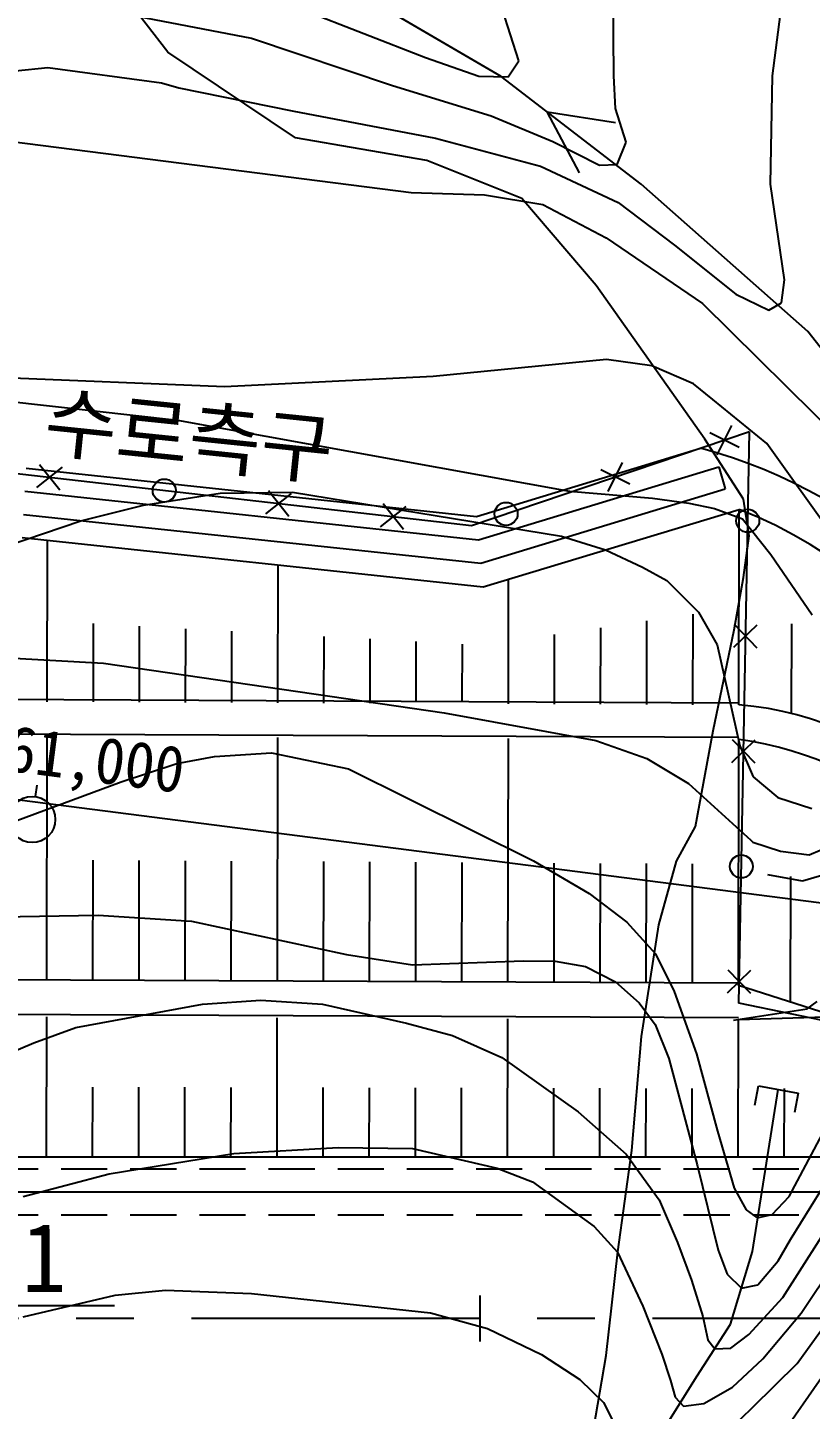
# Model space of a CAD drawing. Header units: millimetres. Extents: x 17638 to 18434, y 1103 to 1809.
# Drawn here: x 17780 to 17813.9, y 1473.3 to 1533.3 of the extents above; entities that cross this region are included whole.
import ezdxf
from ezdxf.enums import TextEntityAlignment as Align
from ezdxf.xclip import XClip

# ---------------------------------------------------------------- set-up
doc = ezdxf.new("R2010")
doc.units = ezdxf.units.MM
doc.header["$LTSCALE"] = 10
doc.header["$MEASUREMENT"] = 0
doc.header["$XCLIPFRAME"] = 2
doc.linetypes.add('CENTER', pattern=[2, 1.25, -0.25, 0.25, -0.25])
doc.linetypes.add('HIDDEN', pattern=[0.375, 0.25, -0.125])
doc.layers.add('TZ-BASE', color=253, linetype='Continuous')
doc.layers.add('TZ-CABL', color=4, linetype='Continuous')
doc.styles.add('HANA', font='GulimChe.ttf')
doc.styles.get("Standard").update_dxf_attribs({"font": 'GulimChe.ttf'})
doc.linetypes.add('ZIGZAG', pattern='A,0.0001,-0.2,[131,ltypeshp.shx,S=0.2,R=0,X=-0.2,Y=0],-0.4,[131,ltypeshp.shx,S=0.2,R=180,X=0.2,Y=0],-0.2', length=0.8001)
doc.dimstyles.get("Standard").update_dxf_attribs({"dimtxt": 0.18, "dimasz": 0.18, "dimexe": 0.18, "dimexo": 0.0625, "dimgap": 0.09, "dimtad": 0, "dimtih": 1, "dimtoh": 1, "dimdec": 4, "dimzin": 0, "dimdsep": 46, "dimtxsty": 'Standard', "dimcen": 0.09, "dimadec": 0, "dimazin": 0, "dimtfac": 1, "dimtdec": 4, "dimtofl": 0, "dimtmove": 0, "dimatfit": 3, "dimfxl": 0, "dimtolj": 1, "dimtzin": 0, "dimarcsym": 0})

# ---------------------------------------------------------------- blocks, each defined once
blk = doc.blocks.new('JD-CDFDG5GDCH4')
at = {"layer": 'TZ-BASE'}
for p, q in [((66.468, 54.953, -232.064), (61.912, 60.872, -232.064)), ((92.706, 53.932, -244.01), (93.302, 58.568, -244.01)), ((85.825, 53.924, -245.01), (85.791, 57.623, -245.01)), ((80.936, 53.9, -252.401), (75.202, 57.257, -252.401)), ((64.14, 56.711, -245.01), (70.108, 55.562, -245.01)), ((72.307, 56.808, -246.01), (77.645, 54.721, -246.01)), ((81.705, 54.581, -246.01), (80.976, 56.84, -246.01)), ((70.108, 55.562, -245.01), (76.215, 53.503, -245.01)), ((72.007, 51.234, -232.064), (66.468, 54.953, -232.064)), ((77.645, 54.721, -246.01), (79.962, 53.913, -246.01)), ((81.232, 53.878, -246.01), (81.705, 54.581, -246.01)), ((59.862, 54.147, -244.01), (61.273, 54.292, -244.01)), ((61.273, 54.292, -244.01), (66.198, 53.617, -244.01)), ((66.198, 53.617, -244.01), (66.955, 53.404, -244.01)), ((66.955, 53.404, -244.01), (71.869, 52.406, -244.01)), ((76.215, 53.503, -245.01), (80.505, 52.188, -245.01)), ((79.962, 53.913, -246.01), (81.232, 53.878, -246.01)), ((86.998, 49.231, -252.401), (80.936, 53.9, -252.401)), ((85.898, 52.514, -245.01), (85.825, 53.924, -245.01)), ((92.612, 49.231, -244.01), (92.706, 53.932, -244.01)), ((71.869, 52.406, -244.01), (78.088, 51.224, -244.01)), ((80.505, 52.188, -245.01), (83.166, 51.081, -245.01)), ((84.33, 49.715, -252.401), (82.927, 52.366, -252.401)), ((82.927, 52.366, -252.401), (85.892, 51.907, -252.401)), ((86.348, 51.055, -245.01), (85.898, 52.514, -245.01)), ((57.005, 51.423, -243.01), (77.027, 48.86, -243.01)), ((77.703, 50.257, -232.064), (72.007, 51.234, -232.064)), ((78.088, 51.224, -244.01), (82.645, 50.002, -244.01)), ((83.166, 51.081, -245.01), (85.2, 50.056, -245.01)), ((85.969, 50.084, -245.01), (86.348, 51.055, -245.01)), ((81.828, 48.602, -232.064), (77.703, 50.257, -232.064)), ((82.645, 50.002, -244.01), (86.01, 48.423, -244.01)), ((85.2, 50.056, -245.01), (85.969, 50.084, -245.01)), ((94.238, 42.838, -252.401), (86.998, 49.231, -252.401)), ((93.225, 45.075, -244.01), (92.612, 49.231, -244.01)), ((77.027, 48.86, -243.01), (80.207, 48.758, -243.01)), ((80.207, 48.758, -243.01), (82.738, 48.342, -243.01)), ((85.05, 44.832, -232.064), (81.828, 48.602, -232.064)), ((82.738, 48.342, -243.01), (85.483, 46.899, -243.01)), ((86.01, 48.423, -244.01), (88.449, 46.581, -244.01)), ((85.483, 46.899, -243.01), (89.659, 44.047, -243.01)), ((88.449, 46.581, -244.01), (91.106, 44.456, -244.01)), ((93.096, 44.073, -244.01), (93.225, 45.075, -244.01)), ((89.769, 38.158, -232.064), (85.05, 44.832, -232.064)), ((91.106, 44.456, -244.01), (92.546, 43.761, -244.01)), ((89.659, 44.047, -243.01), (97.86, 35.931, -243.01)), ((92.546, 43.761, -244.01), (93.096, 44.073, -244.01)), ((98.01, 37.978, -252.401), (94.238, 42.838, -252.401)), ((85.503, 41.619, -242.01), (77.984, 40.876, -242.01)), ((87.465, 41.337, -242.01), (85.503, 41.619, -242.01)), ((68.938, 40.436, -242.01), (56.922, 40.918, -242.01)), ((77.984, 40.876, -242.01), (68.938, 40.436, -242.01)), ((89.271, 40.555, -242.01), (87.465, 41.337, -242.01)), ((90.107, 39.879, -242.01), (89.271, 40.555, -242.01)), ((59.398, 39.82, -241.01), (66.9, 38.984, -241.01)), ((92.457, 37.975, -242.01), (90.107, 39.879, -242.01)), ((66.9, 38.984, -241.01), (83.895, 35.904, -241.01)), ((91.254, 37.801, -393.01), (89.987, 38.428, -393.01)), ((90.307, 37.481, -393.01), (90.934, 38.748, -393.01)), ((91.45, 35.553, -232.064), (89.769, 38.158, -232.064)), ((95.313, 33.96, -242.01), (92.457, 37.975, -242.01)), ((79.861, 34.803, -393.01), (89.572, 37.77, -393.01)), ((79.861, 34.803, -393.01), (89.572, 37.77, -393.01)), ((60.323, 36.896, -393.01), (79.861, 34.803, -393.01)), ((60.323, 36.896, -393.01), (79.861, 34.803, -393.01)), ((60.796, 36.058, -393.01), (61.903, 36.938, -393.01)), ((61.79, 35.944, -393.01), (60.91, 37.052, -393.01)), ((79.956, 33.787, -393.01), (90.371, 36.962, -393.01)), ((86.517, 36.201, -393.01), (85.25, 36.828, -393.01)), ((85.57, 35.881, -393.01), (86.197, 37.148, -393.01)), ((90.371, 36.962, -393.01), (90.645, 36, -393.01)), ((80.051, 32.771, -393.01), (90.645, 36, -393.01)), ((60.267, 35.897, -393.01), (79.956, 33.787, -393.01)), ((65.42, 35.289, -240.01), (68.746, 35.821, -240.01)), ((68.746, 35.821, -240.01), (71.885, 35.857, -240.01)), ((70.731, 34.921, -393.01), (71.838, 35.801, -393.01)), ((71.725, 34.808, -393.01), (70.845, 35.915, -393.01)), ((71.885, 35.857, -240.01), (83.549, 33.953, -240.01)), ((83.895, 35.904, -241.01), (87.501, 35.594, -241.01)), ((87.501, 35.594, -241.01), (89.078, 35.38, -241.01)), ((89.078, 35.38, -241.01), (90.191, 35.149, -241.01)), ((91.695, 33.96, -232.064), (91.45, 35.553, -232.064)), ((60.211, 34.897, -393.01), (80.051, 32.771, -393.01)), ((62.696, 34.618, -240.01), (65.42, 35.289, -240.01)), ((75.699, 34.353, -393.01), (76.806, 35.233, -393.01)), ((76.692, 34.239, -393.01), (75.813, 35.346, -393.01)), ((80.146, 31.755, -393.01), (91.26, 35.112, -393.01)), ((90.191, 35.149, -241.01), (91.398, 34.705, -241.01)), ((91.246, 26.624, -393.01), (91.26, 35.112, -393.01)), ((91.246, 26.624, -393.01), (91.26, 35.112, -393.01)), ((59.504, 33.536, -240.01), (62.696, 34.618, -240.01)), ((91.398, 34.705, -241.01), (92.629, 33.159, -241.01)), ((60.156, 33.897, -393.01), (80.146, 31.755, -393.01)), ((61.246, 26.762, -393.01), (61.258, 33.779, -393.01)), ((83.549, 33.953, -240.01), (85.454, 33.351, -240.01)), ((91.441, 32.157, -232.064), (91.695, 33.96, -232.064)), ((85.454, 33.351, -240.01), (87.069, 32.603, -240.01)), ((92.629, 33.159, -241.01), (94.428, 30.535, -241.01)), ((71.246, 26.716, -393.01), (71.256, 32.708, -393.01)), ((87.069, 32.603, -240.01), (88.12, 32.022, -240.01)), ((81.246, 26.67, -393.01), (81.255, 32.09, -393.01)), ((88.12, 32.022, -240.01), (89.494, 30.656, -240.01)), ((91.038, 29.888, -232.064), (91.441, 32.157, -232.064)), ((89.494, 30.656, -240.01), (90.295, 29.229, -240.01)), ((0.607, 30.141, -393.01), (280, -5.761, -393.01)), ((63.246, 26.753, -393.01), (63.252, 30.159, -393.01)), ((65.246, 26.744, -393.01), (65.252, 30.047, -393.01)), ((87.246, 26.643, -393.01), (87.252, 30.273, -393.01)), ((89.246, 26.634, -393.01), (89.253, 30.571, -393.01)), ((91.024, 29.126, -393.01), (92.043, 30.107, -393.01)), ((91.043, 30.126, -393.01), (92.024, 29.107, -393.01)), ((93.524, 26.254, -393.01), (93.538, 30.146, -393.01)), ((67.246, 26.734, -393.01), (67.252, 29.935, -393.01)), ((69.246, 26.725, -393.01), (69.251, 29.824, -393.01)), ((73.246, 26.707, -393.01), (73.251, 29.6, -393.01)), ((75.246, 26.698, -393.01), (75.251, 29.488, -393.01)), ((83.246, 26.661, -393.01), (83.251, 29.678, -393.01)), ((85.246, 26.652, -393.01), (85.252, 29.975, -393.01)), ((90.129, 25.499, -232.064), (91.038, 29.888, -232.064)), ((77.246, 26.788, -393.01), (77.251, 29.377, -393.01)), ((79.246, 26.778, -393.01), (79.25, 29.265, -393.01)), ((90.295, 29.229, -240.01), (91.285, 24.85, -240.01)), ((58.52, 28.731, -239.01), (63.678, 28.443, -239.01)), ((63.678, 28.443, -239.01), (78.463, 26.283, -239.01)), ((58.188, 26.875, -393.01), (91.246, 26.723, -393.01)), ((78.463, 26.283, -239.01), (85.043, 25.082, -239.01)), ((58.188, 25.375, -393.01), (91.243, 25.223, -393.01)), ((61.226, 14.696, -393.01), (61.244, 25.262, -393.01)), ((71.225, 14.65, -393.01), (71.244, 25.216, -393.01)), ((89.36, 21.35, -232.064), (90.129, 25.499, -232.064)), ((81.225, 14.604, -393.01), (81.243, 25.17, -393.01)), ((85.043, 25.082, -239.01), (87.245, 24.296, -239.01)), ((90.932, 24.127, -393.01), (91.95, 25.108, -393.01)), ((90.95, 25.126, -393.01), (91.932, 24.108, -393.01)), ((91.225, 14.454, -393.01), (91.243, 25.124, -393.01)), ((91.225, 14.454, -393.01), (91.243, 25.124, -393.01)), ((91.285, 24.85, -240.01), (91.856, 23.509, -240.01)), ((64.447, 23.295, -238.01), (66.863, 24.086, -238.01)), ((66.863, 24.086, -238.01), (68.499, 24.389, -238.01)), ((68.499, 24.389, -238.01), (70.967, 24.546, -238.01)), ((70.967, 24.546, -238.01), (74.306, 23.855, -238.01)), ((87.245, 24.296, -239.01), (89.064, 23.215, -239.01)), ((74.306, 23.855, -238.01), (82.335, 19.858, -238.01)), ((91.856, 23.509, -240.01), (92.929, 22.602, -240.01)), ((54.105, 19.457, -238.01), (64.447, 23.295, -238.01)), ((60.785, 23.142, -238.33), (60.721, 22.646, -238.33)), ((89.064, 23.215, -239.01), (91.761, 20.759, -239.01)), ((92.929, 22.602, -240.01), (94.407, 22.132, -240.01)), ((88.532, 19.847, -232.064), (89.36, 21.35, -232.064)), ((94.288, 20.12, -239.01), (96.776, 21.177, -239.01)), ((91.761, 20.759, -239.01), (91.847, 20.664, -239.01)), ((91.847, 20.664, -239.01), (93.05, 20.279, -239.01)), ((63.226, 14.687, -393.01), (63.234, 19.885, -393.01)), ((65.226, 14.678, -393.01), (65.234, 19.873, -393.01)), ((67.226, 14.669, -393.01), (67.234, 19.86, -393.01)), ((69.226, 14.659, -393.01), (69.234, 19.848, -393.01)), ((73.225, 14.641, -393.01), (73.234, 19.824, -393.01)), ((75.225, 14.632, -393.01), (75.234, 19.812, -393.01)), ((77.225, 14.623, -393.01), (77.234, 19.8, -393.01)), ((82.335, 19.858, -238.01), (84.755, 18.44, -238.01)), ((87.777, 17.079, -232.064), (88.532, 19.847, -232.064)), ((93.05, 20.279, -239.01), (94.288, 20.12, -239.01)), ((79.225, 14.614, -393.01), (79.234, 19.787, -393.01)), ((83.225, 14.595, -393.01), (83.234, 19.763, -393.01)), ((85.225, 14.586, -393.01), (85.234, 19.751, -393.01)), ((87.225, 14.577, -393.01), (87.234, 19.739, -393.01)), ((89.225, 14.568, -393.01), (89.234, 19.726, -393.01)), ((93.996, 18.98, -239.157), (92.494, 19.246, -239.157)), ((96.672, 19.762, -239.157), (93.996, 18.98, -239.157)), ((93.481, 13.733, -393.01), (93.5, 19.183, -393.01)), ((84.755, 18.44, -238.01), (86.381, 17.195, -238.01)), ((59.219, 17.429, -237.01), (63.453, 17.503, -237.01)), ((63.453, 17.503, -237.01), (67.496, 17.248, -237.01)), ((67.496, 17.248, -237.01), (74.227, 15.79, -237.01)), ((86.381, 17.195, -238.01), (87.621, 15.821, -238.01)), ((87.018, 12.235, -232.064), (87.777, 17.079, -232.064)), ((74.227, 15.79, -237.01), (77.085, 15.349, -237.01)), ((87.621, 15.821, -238.01), (88.439, 14.189, -238.01)), ((77.085, 15.349, -237.01), (81.895, 15.517, -237.01)), ((81.895, 15.517, -237.01), (83.278, 15.503, -237.01)), ((83.278, 15.503, -237.01), (84.589, 15.271, -237.01)), ((84.589, 15.271, -237.01), (85.889, 14.612, -237.01)), ((90.747, 14.128, -393.01), (91.765, 15.11, -393.01)), ((90.765, 15.128, -393.01), (91.746, 14.11, -393.01)), ((58.188, 14.71, -393.01), (91.225, 14.559, -393.01)), ((85.889, 14.612, -237.01), (86.915, 13.704, -237.01)), ((95.478, 13.095, -393.01), (91.225, 14.454, -393.01)), ((67.976, 13.634, -236.01), (70.514, 13.81, -236.01)), ((70.514, 13.81, -236.01), (73.186, 13.633, -236.01)), ((88.439, 14.189, -238.01), (89.407, 11.491, -238.01)), ((58.188, 13.21, -393.01), (91.223, 13.059, -393.01)), ((62.489, 12.629, -236.01), (67.976, 13.634, -236.01)), ((73.186, 13.633, -236.01), (76.833, 12.821, -236.01)), ((86.915, 13.704, -237.01), (87.605, 12.757, -237.01)), ((91.015, 12.948, -205.577), (94.201, 13.438, -205.577)), ((94.201, 13.438, -205.577), (94.633, 13.754, -205.577)), ((60.657, 11.964, -236.01), (62.489, 12.629, -236.01)), ((61.212, 7, -393.01), (61.223, 13.092, -393.01)), ((71.212, 7, -393.01), (71.223, 13.046, -393.01)), ((76.833, 12.821, -236.01), (78.814, 12.273, -236.01)), ((81.212, 7, -393.01), (81.223, 13, -393.01)), ((87.605, 12.757, -237.01), (88.2, 11.287, -237.01)), ((91.212, 7, -393.01), (91.223, 12.954, -393.01)), ((91.212, 7, -393.01), (91.223, 12.954, -393.01)), ((95.478, 13.095, -393.01), (91.223, 12.954, -393.01)), ((78.814, 12.273, -236.01), (80.955, 11.332, -236.01)), ((86.603, 7.296, -232.064), (87.018, 12.235, -232.064)), ((56.877, 10.36, -236.01), (60.657, 11.964, -236.01)), ((89.407, 11.491, -238.01), (90.31, 8.126, -238.01)), ((80.955, 11.332, -236.01), (84.275, 8.961, -236.01)), ((88.2, 11.287, -237.01), (89.427, 6.673, -237.01)), ((63.212, 7, -393.01), (63.218, 10.041, -393.01)), ((65.212, 7, -393.01), (65.218, 10.037, -393.01)), ((67.212, 7, -393.01), (67.218, 10.032, -393.01)), ((69.212, 7, -393.01), (69.218, 10.028, -393.01)), ((73.212, 7, -393.01), (73.218, 10.018, -393.01)), ((75.212, 7, -393.01), (75.218, 10.014, -393.01)), ((77.212, 7, -393.01), (77.218, 10.009, -393.01)), ((79.212, 7, -393.01), (79.218, 10.005, -393.01)), ((83.212, 7, -393.01), (83.218, 9.996, -393.01)), ((85.212, 7, -393.01), (85.218, 9.991, -393.01)), ((87.212, 7, -393.01), (87.218, 9.986, -393.01)), ((89.212, 7, -393.01), (89.218, 9.982, -393.01)), ((91.84, 2.912, -239.336), (92.952, 9.934, -239.336)), ((91.941, 9.252, -239.336), (92.095, 10.092, -239.336)), ((92.095, 10.092, -239.336), (93.808, 9.777, -239.336)), ((93.212, 7, -393.01), (93.217, 9.973, -393.01)), ((93.427, 5.289, -238.01), (95.962, 10.092, -238.01)), ((93.808, 9.777, -239.336), (93.654, 8.938, -239.336)), ((84.275, 8.961, -236.01), (86.351, 7.126, -236.01)), ((90.31, 8.126, -238.01), (91.037, 5.654, -238.01)), ((69.334, 7.161, -235.01), (73.863, 7.413, -235.01)), ((73.863, 7.413, -235.01), (77.087, 7.369, -235.01)), ((77.087, 7.369, -235.01), (80.761, 6.519, -235.01)), ((85.986, 2.889, -232.064), (86.603, 7.296, -232.064)), ((280, 7, -393.01), (38.212, 7, -393.01)), ((63.933, 6.272, -235.01), (69.334, 7.161, -235.01)), ((86.351, 7.126, -236.01), (87.78, 5.145, -236.01)), ((89.427, 6.673, -237.01), (90.342, 2.959, -237.01)), ((93.478, 3.426, -237.01), (95.741, 7.088, -237.01)), ((60.197, 5.286, -235.01), (63.933, 6.272, -235.01)), ((80.761, 6.519, -235.01), (82.287, 5.931, -235.01)), ((82.287, 5.931, -235.01), (84.963, 3.998, -235.01)), ((91.037, 5.654, -238.01), (91.555, 4.717, -238.01)), ((87.78, 5.145, -236.01), (88.587, 3.3, -236.01)), ((92.689, 4.514, -238.01), (93.427, 5.289, -238.01)), ((91.555, 4.717, -238.01), (92.032, 4.366, -238.01)), ((92.032, 4.366, -238.01), (92.689, 4.514, -238.01)), ((93.155, 0.915, -236.01), (95.565, 4.701, -236.01)), ((84.963, 3.998, -235.01), (85.98, 2.881, -235.01)), ((88.587, 3.3, -236.01), (89.188, 1.657, -236.01)), ((92.953, 2.507, -237.01), (93.478, 3.426, -237.01)), ((85.486, -1.606, -232.064), (85.986, 2.889, -232.064)), ((85.98, 2.881, -235.01), (87.071, 0.536, -235.01)), ((90.342, 2.959, -237.01), (90.731, 1.923, -237.01)), ((90.884, -0.248, -239.336), (91.84, 2.912, -239.336)), ((92.065, 1.461, -237.01), (92.953, 2.507, -237.01)), ((93.938, 0.234, -235.01), (95.398, 2.416, -235.01)), ((90.731, 1.923, -237.01), (91.35, 1.321, -237.01)), ((64.189, 1.018, -234.01), (66.369, 1.225, -234.01)), ((66.369, 1.225, -234.01), (70.104, 1.089, -234.01)), ((89.188, 1.657, -236.01), (89.683, 0.085, -236.01)), ((91.35, 1.321, -237.01), (92.065, 1.461, -237.01)), ((60.197, 0.077, -234.01), (64.189, 1.018, -234.01)), ((70.104, 1.089, -234.01), (77.866, 0.24, -234.01)), ((80, 1, -393.01), (80, -1, -393.01)), ((91.672, -0.693, -236.01), (93.155, 0.915, -236.01)), ((77.866, 0.24, -234.01), (80.333, -0.44, -234.01)), ((87.071, 0.536, -235.01), (87.907, -1.543, -235.01)), ((89.683, 0.085, -236.01), (89.9, -0.929, -236.01)), ((92.289, -1.759, -235.01), (93.938, 0.234, -235.01)), ((93.773, -1.949, -234.01), (95.538, 0.493, -234.01)), ((80.333, -0.44, -234.01), (82.681, -1.568, -234.01)), ((89.431, -2.496, -239.336), (90.884, -0.248, -239.336)), ((89.9, -0.929, -236.01), (90.199, -1.316, -236.01)), ((90.899, -1.29, -236.01), (91.672, -0.693, -236.01)), ((82.681, -1.568, -234.01), (84.341, -2.652, -234.01)), ((84.73, -6.055, -232.064), (85.486, -1.606, -232.064)), ((87.907, -1.543, -235.01), (88.281, -2.694, -235.01)), ((90.199, -1.316, -236.01), (90.899, -1.29, -236.01)), ((90.971, -2.982, -235.01), (92.289, -1.759, -235.01)), ((91.847, -3.848, -234.01), (93.773, -1.949, -234.01)), ((92.578, -5.794, -233.01), (95.057, -2.223, -233.01)), ((84.341, -2.652, -234.01), (85.372, -3.654, -234.01)), ((87.819, -5.078, -239.336), (89.431, -2.496, -239.336)), ((88.281, -2.694, -235.01), (88.478, -3.415, -235.01)), ((89.72, -3.691, -235.01), (90.971, -2.982, -235.01)), ((88.478, -3.415, -235.01), (88.834, -3.809, -235.01)), ((85.372, -3.654, -234.01), (85.883, -4.648, -234.01)), ((88.834, -3.809, -235.01), (89.72, -3.691, -235.01)), ((89.726, -5.896, -234.01), (91.847, -3.848, -234.01))]:
    blk.add_line(p, q, dxfattribs=at)
at = {"layer": 'TZ-BASE', "ltscale": 0.2}
for p, q in [((91.698, 38.478, -393.01), (79.64, 34.405, -393.01)), ((91.239, 13.689, -393.01), (91.698, 38.478, -393.01)), ((79.64, 34.405, -393.01), (59.678, 36.689, -393.01)), ((116.649, 8.423, -393.01), (91.239, 13.689, -393.01))]:
    blk.add_line(p, q, dxfattribs=at)
at = {"layer": 'TZ-BASE', "linetype": 'CENTER', "elevation": -393.01, "flags": 128}
blk.add_lwpolyline([(700, 0), (280, 0), (0, 0)], dxfattribs=at)
at = {"layer": 'TZ-BASE'}
for centre, radius in [((66.317, 35.93, -393.01), 0.5), ((81.147, 34.914, -393.01), 0.5), ((91.626, 34.616, -393.01), 0.5), ((60.594, 21.654, -238.33), 1), ((91.348, 19.618, -393.01), 0.5)]:
    blk.add_circle(centre, radius, dxfattribs=at)
for centre, radius, start, end in [((83.855, 16.337, -393.01), 22.183, 15.88435, 75.06516), ((83.855, 16.337, -393.01), 22.183, 15.88435, 75.06516), ((83.855, 16.337, -393.01), 20.183, 352.19041, 68.4733), ((90.203, 13.004, -393.01), 13.66, 2.47863, 85.61935), ((89.221, 10.255, -393.01), 15.006, 12.85741, 82.25264)]:
    blk.add_arc(centre, radius, start, end, dxfattribs=at)
at = {"layer": 'TZ-BASE', "style": 'HANA'}
for s, height, rotation, p in [('수로측구', 2.5, 354.09433, (61.027, 37.72, -393.01)), ('261,000', 2, 352.67756, (58.083, 23.95, -393.01))]:
    blk.add_text(s, height=height, rotation=rotation, dxfattribs=at).set_placement(p)
blk = doc.blocks.new('ba')
at = {"layer": 'TZ-BASE'}
blk.add_text('Ø100x2x1', height=3, rotation=0.05182, dxfattribs=at).set_placement((135.561, 376.868), align=Align.MIDDLE)
blk.add_leader([(121.21, 374.791), (145.866, 374.791)], dimstyle='Standard', override={"dimtxt": 3, "dimasz": 3, "dimexe": 2, "dimexo": 3, "dimgap": 1, "dimtad": 0, "dimtih": 0, "dimcen": 1, "dimaunit": 1, "dimadec": 8, "dimtix": 1, "dimtofl": 1, "dimtmove": 2, "dimtvp": 2}, dxfattribs=at)
blk = doc.blocks.new('123')
at = {"layer": 'TZ-BASE'}
blk.add_blockref('ba', (0, 0), dxfattribs=at)

msp = doc.modelspace()

# ---------------------------------------------------------------- linework, layer by layer
at = {"layer": 'TZ-CABL', "linetype": 'HIDDEN', "ltscale": 0.8}
for points in [[(17760.445, 1483.783), (17847.752, 1483.783)], [(17760.699, 1482.783), (17847.499, 1482.783)], [(17760.445, 1481.783), (17847.752, 1481.783)]]:
    msp.add_lwpolyline(points, dxfattribs=at)
at = {"layer": 'TZ-CABL', "linetype": 'ZIGZAG', "ltscale": 0.5}
msp.add_lwpolyline([(17760.699, 1482.783), (17847.499, 1482.783)], dxfattribs=at)

# ---------------------------------------------------------------- block references
at = {"layer": 'TZ-BASE'}
ref = msp.add_blockref('JD-CDFDG5GDCH4', (17719.599, 1477.283, 393.01), dxfattribs=at)
XClip(ref).set_block_clipping_path([(1.5103084745, 75), (700, 75), (700, -75), (-1.5103084745, -75)])
msp.add_blockref('123', (17637.889, 1103.051), dxfattribs=at)

doc.saveas('drawing.dxf')
